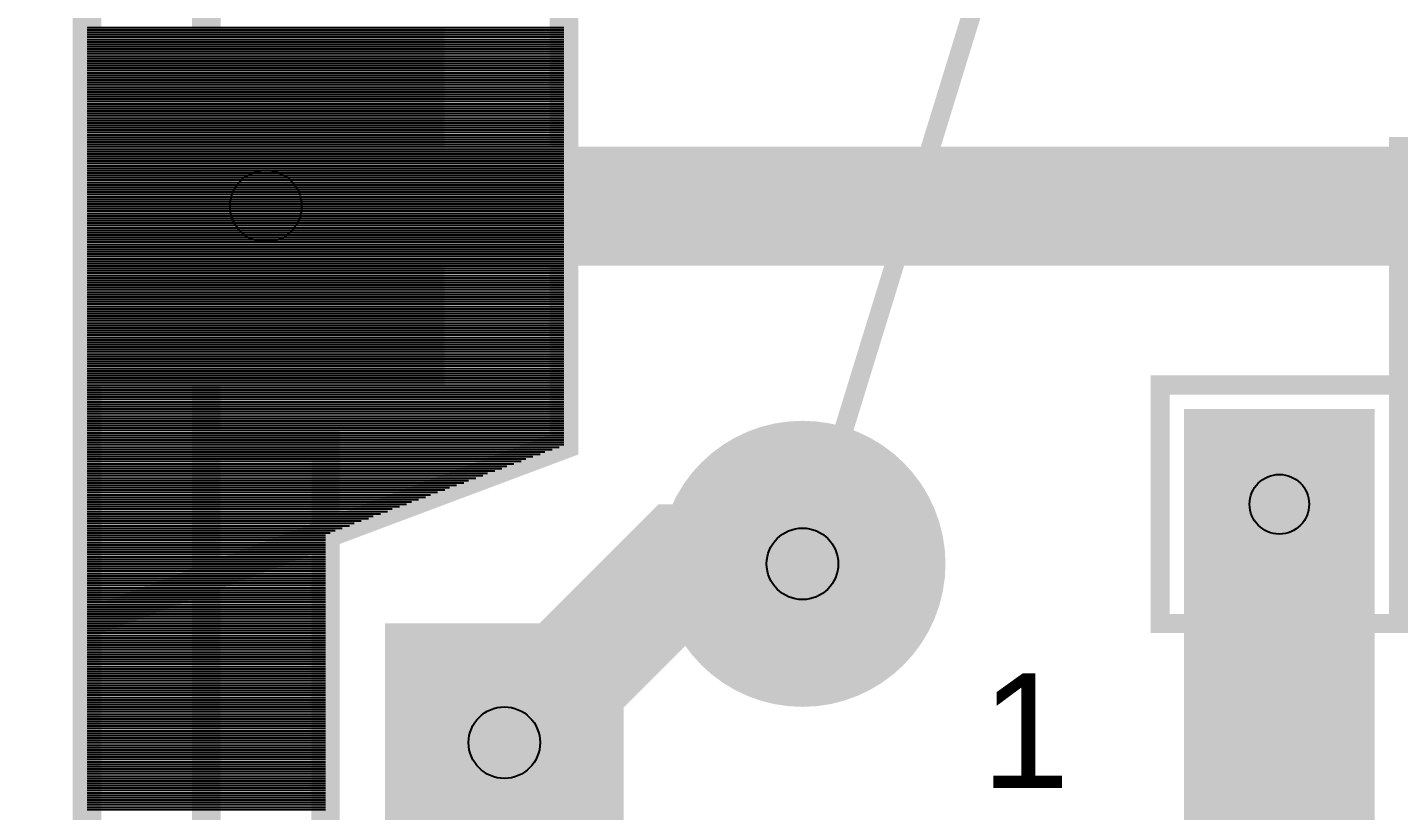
# Model space of a CAD drawing. Extents: x -1.19 to 1.19, y -1.21 to 1.21.
# Drawn here: x -1.19 to -0.615, y -0.883 to -0.554 of the extents above; entities that cross this region are included whole.
import ezdxf

# ---------------------------------------------------------------- set-up
doc = ezdxf.new("R2010")
doc.units = 0
doc.layers.get('0').update_dxf_attribs({"linetype": 'CONTINUOUS'})

# ---------------------------------------------------------------- blocks, each defined once
blk = doc.blocks.new('RPAD')
blk.add_trace([(-0.5, -0.5), (-0.5, 0.5), (0.5, -0.5), (0.5, 0.5)])
blk = doc.blocks.new('EPAD')
at = {"const_width": 0.5}
blk.add_lwpolyline([(-0.25, 0, 1), (0.25, 0, 1)], format="xyb", close=True, dxfattribs=at)

msp = doc.modelspace()

# ---------------------------------------------------------------- linework, layer by layer
for points, const_width in [([(-1.165, -1.204), (-1.165, -0.104), (-1.115, -0.104), (-1.115, -1.204), (-1.165, -1.204)], 0.012), ([(-1.165, -0.804), (-1.165, -0.529), (-0.965, -0.529), (-0.965, -0.729), (-1.165, -0.804)], 0.012), ([(-1.09, -0.629), (-1.14, -0.629)], 0.1), ([(-0.565, -0.654), (-0.605, -0.629), (-1.09, -0.629)], 0.05), ([(-0.665, -0.754), (-0.665, -0.914), (-0.659, -0.954)], 0.08), ([(-1.115, -1.079), (-1.115, -0.729), (-1.065, -0.729), (-1.065, -1.079), (-1.115, -1.079)], 0.012), ([(-0.865, -0.779), (-0.915, -0.779), (-0.99, -0.854)], 0.05), ([(-0.815, -0.779), (-0.865, -0.779)], 0.05), ([(-0.99, -0.854), (-0.99, -0.979)], 0.05)]:
    msp.add_lwpolyline(points, dxfattribs=dict(const_width=const_width))
for points in [[(-1.165, -0.554), (-1.115, -0.554)], [(-1.165, -0.554), (-0.965, -0.554)], [(-1.165, -0.555), (-1.115, -0.555)], [(-1.165, -0.555), (-0.965, -0.555)], [(-1.165, -0.556), (-1.115, -0.556)], [(-1.165, -0.556), (-0.965, -0.556)], [(-1.165, -0.557), (-1.115, -0.557)], [(-1.165, -0.557), (-0.965, -0.557)], [(-1.165, -0.558), (-1.115, -0.558)], [(-1.165, -0.558), (-0.965, -0.558)], [(-1.165, -0.559), (-1.115, -0.559)], [(-1.165, -0.559), (-0.965, -0.559)], [(-1.165, -0.56), (-1.115, -0.56)], [(-1.165, -0.56), (-0.965, -0.56)], [(-1.165, -0.561), (-1.115, -0.561)], [(-1.165, -0.561), (-0.965, -0.561)], [(-1.165, -0.562), (-1.115, -0.562)], [(-1.165, -0.562), (-0.965, -0.562)], [(-1.165, -0.563), (-1.115, -0.563)], [(-1.165, -0.563), (-0.965, -0.563)], [(-1.165, -0.564), (-1.115, -0.564)], [(-1.165, -0.564), (-0.965, -0.564)], [(-1.165, -0.565), (-1.115, -0.565)], [(-1.165, -0.565), (-0.965, -0.565)], [(-1.165, -0.566), (-1.115, -0.566)], [(-1.165, -0.566), (-0.965, -0.566)], [(-1.165, -0.567), (-1.115, -0.567)], [(-1.165, -0.567), (-0.965, -0.567)], [(-1.165, -0.568), (-1.115, -0.568)], [(-1.165, -0.568), (-0.965, -0.568)], [(-1.165, -0.569), (-1.115, -0.569)], [(-1.165, -0.569), (-0.965, -0.569)], [(-1.165, -0.57), (-1.115, -0.57)], [(-1.165, -0.57), (-0.965, -0.57)], [(-1.165, -0.571), (-1.115, -0.571)], [(-1.165, -0.571), (-0.965, -0.571)], [(-1.165, -0.572), (-1.115, -0.572)], [(-1.165, -0.572), (-0.965, -0.572)], [(-1.165, -0.573), (-1.115, -0.573)], [(-1.165, -0.573), (-0.965, -0.573)], [(-1.165, -0.574), (-1.115, -0.574)], [(-1.165, -0.574), (-0.965, -0.574)], [(-1.165, -0.575), (-1.115, -0.575)], [(-1.165, -0.575), (-0.965, -0.575)], [(-1.165, -0.576), (-1.115, -0.576)], [(-1.165, -0.576), (-0.965, -0.576)], [(-1.165, -0.577), (-1.115, -0.577)], [(-1.165, -0.577), (-0.965, -0.577)], [(-1.165, -0.578), (-1.115, -0.578)], [(-1.165, -0.578), (-0.965, -0.578)], [(-1.165, -0.579), (-1.115, -0.579)], [(-1.165, -0.579), (-0.965, -0.579)], [(-1.165, -0.58), (-1.115, -0.58)], [(-1.165, -0.58), (-0.965, -0.58)], [(-1.165, -0.581), (-1.115, -0.581)], [(-1.165, -0.581), (-0.965, -0.581)], [(-1.165, -0.582), (-1.115, -0.582)], [(-1.165, -0.582), (-0.965, -0.582)], [(-1.165, -0.583), (-1.115, -0.583)], [(-1.165, -0.583), (-0.965, -0.583)], [(-1.165, -0.584), (-1.115, -0.584)], [(-1.165, -0.584), (-0.965, -0.584)], [(-1.165, -0.585), (-1.115, -0.585)], [(-1.165, -0.585), (-0.965, -0.585)], [(-1.165, -0.586), (-1.115, -0.586)], [(-1.165, -0.586), (-0.965, -0.586)], [(-1.165, -0.587), (-1.115, -0.587)], [(-1.165, -0.587), (-0.965, -0.587)], [(-1.165, -0.588), (-1.115, -0.588)], [(-1.165, -0.588), (-0.965, -0.588)], [(-1.165, -0.589), (-1.115, -0.589)], [(-1.165, -0.589), (-0.965, -0.589)], [(-1.165, -0.59), (-1.115, -0.59)], [(-1.165, -0.59), (-0.965, -0.59)], [(-1.165, -0.591), (-1.115, -0.591)], [(-1.165, -0.591), (-0.965, -0.591)], [(-1.165, -0.592), (-1.115, -0.592)], [(-1.165, -0.592), (-0.965, -0.592)], [(-1.165, -0.593), (-1.115, -0.593)], [(-1.165, -0.593), (-0.965, -0.593)], [(-1.165, -0.594), (-1.115, -0.594)], [(-1.165, -0.594), (-0.965, -0.594)], [(-1.165, -0.595), (-1.115, -0.595)], [(-1.165, -0.595), (-0.965, -0.595)], [(-1.165, -0.596), (-1.115, -0.596)], [(-1.165, -0.596), (-0.965, -0.596)], [(-1.165, -0.597), (-1.115, -0.597)], [(-1.165, -0.597), (-0.965, -0.597)], [(-1.165, -0.598), (-1.115, -0.598)], [(-1.165, -0.598), (-0.965, -0.598)], [(-1.165, -0.599), (-1.115, -0.599)], [(-1.165, -0.599), (-0.965, -0.599)], [(-1.165, -0.6), (-1.115, -0.6)], [(-1.165, -0.6), (-0.965, -0.6)], [(-1.165, -0.601), (-1.115, -0.601)], [(-1.165, -0.601), (-0.965, -0.601)], [(-1.165, -0.602), (-1.115, -0.602)], [(-1.165, -0.602), (-0.965, -0.602)], [(-1.165, -0.603), (-1.115, -0.603)], [(-1.165, -0.603), (-0.965, -0.603)], [(-1.165, -0.604), (-1.115, -0.604)], [(-1.165, -0.604), (-0.965, -0.604)], [(-1.165, -0.605), (-1.115, -0.605)], [(-1.165, -0.605), (-0.965, -0.605)], [(-1.165, -0.606), (-1.115, -0.606)], [(-1.165, -0.606), (-0.965, -0.606)], [(-1.165, -0.607), (-1.115, -0.607)], [(-1.165, -0.607), (-0.965, -0.607)], [(-1.165, -0.608), (-1.115, -0.608)], [(-1.165, -0.608), (-0.965, -0.608)], [(-1.165, -0.609), (-1.115, -0.609)], [(-1.165, -0.609), (-0.965, -0.609)], [(-1.165, -0.61), (-1.115, -0.61)], [(-1.165, -0.61), (-0.965, -0.61)], [(-1.165, -0.611), (-1.115, -0.611)], [(-1.165, -0.611), (-0.965, -0.611)], [(-1.165, -0.612), (-1.115, -0.612)], [(-1.165, -0.612), (-0.965, -0.612)], [(-1.165, -0.613), (-1.115, -0.613)], [(-1.165, -0.613), (-0.965, -0.613)], [(-1.165, -0.614), (-1.115, -0.614)], [(-1.165, -0.614), (-0.965, -0.614)], [(-1.165, -0.615), (-1.115, -0.615)], [(-1.165, -0.615), (-0.965, -0.615)], [(-1.165, -0.616), (-1.115, -0.616)], [(-1.165, -0.616), (-0.965, -0.616)], [(-1.165, -0.617), (-1.115, -0.617)], [(-1.165, -0.617), (-0.965, -0.617)], [(-1.165, -0.618), (-1.115, -0.618)], [(-1.165, -0.618), (-0.965, -0.618)], [(-1.165, -0.619), (-1.115, -0.619)], [(-1.165, -0.619), (-0.965, -0.619)], [(-1.165, -0.62), (-1.115, -0.62)], [(-1.165, -0.62), (-0.965, -0.62)], [(-1.165, -0.621), (-1.115, -0.621)], [(-1.165, -0.621), (-0.965, -0.621)], [(-1.165, -0.622), (-1.115, -0.622)], [(-1.165, -0.622), (-0.965, -0.622)], [(-1.165, -0.623), (-1.115, -0.623)], [(-1.165, -0.623), (-0.965, -0.623)], [(-1.165, -0.624), (-1.115, -0.624)], [(-1.165, -0.624), (-0.965, -0.624)], [(-1.165, -0.625), (-1.115, -0.625)], [(-1.165, -0.625), (-0.965, -0.625)], [(-1.165, -0.626), (-1.115, -0.626)], [(-1.165, -0.626), (-0.965, -0.626)], [(-1.165, -0.627), (-1.115, -0.627)], [(-1.165, -0.627), (-0.965, -0.627)], [(-1.165, -0.628), (-1.115, -0.628)], [(-1.165, -0.628), (-0.965, -0.628)], [(-1.165, -0.629), (-1.115, -0.629)], [(-1.165, -0.629), (-0.965, -0.629)], [(-1.165, -0.63), (-1.115, -0.63)], [(-1.165, -0.63), (-0.965, -0.63)], [(-1.165, -0.631), (-1.115, -0.631)], [(-1.165, -0.631), (-0.965, -0.631)], [(-1.165, -0.632), (-1.115, -0.632)], [(-1.165, -0.632), (-0.965, -0.632)], [(-1.165, -0.633), (-1.115, -0.633)], [(-1.165, -0.633), (-0.965, -0.633)], [(-1.165, -0.634), (-1.115, -0.634)], [(-1.165, -0.634), (-0.965, -0.634)], [(-1.165, -0.635), (-1.115, -0.635)], [(-1.165, -0.635), (-0.965, -0.635)], [(-1.165, -0.636), (-1.115, -0.636)], [(-1.165, -0.636), (-0.965, -0.636)], [(-1.165, -0.637), (-1.115, -0.637)], [(-1.165, -0.637), (-0.965, -0.637)], [(-1.165, -0.638), (-1.115, -0.638)], [(-1.165, -0.638), (-0.965, -0.638)], [(-1.165, -0.639), (-1.115, -0.639)], [(-1.165, -0.639), (-0.965, -0.639)], [(-1.165, -0.64), (-1.115, -0.64)], [(-1.165, -0.64), (-0.965, -0.64)], [(-1.165, -0.641), (-1.115, -0.641)], [(-1.165, -0.641), (-0.965, -0.641)], [(-1.165, -0.642), (-1.115, -0.642)], [(-1.165, -0.642), (-0.965, -0.642)], [(-1.165, -0.643), (-1.115, -0.643)], [(-1.165, -0.643), (-0.965, -0.643)], [(-1.165, -0.644), (-1.115, -0.644)], [(-1.165, -0.644), (-0.965, -0.644)], [(-1.165, -0.645), (-1.115, -0.645)], [(-1.165, -0.645), (-0.965, -0.645)], [(-1.165, -0.646), (-1.115, -0.646)], [(-1.165, -0.646), (-0.965, -0.646)], [(-1.165, -0.647), (-1.115, -0.647)], [(-1.165, -0.647), (-0.965, -0.647)], [(-1.165, -0.648), (-1.115, -0.648)], [(-1.165, -0.648), (-0.965, -0.648)], [(-1.165, -0.649), (-1.115, -0.649)], [(-1.165, -0.649), (-0.965, -0.649)], [(-1.165, -0.65), (-1.115, -0.65)], [(-1.165, -0.65), (-0.965, -0.65)], [(-1.165, -0.651), (-1.115, -0.651)], [(-1.165, -0.651), (-0.965, -0.651)], [(-1.165, -0.652), (-1.115, -0.652)], [(-1.165, -0.652), (-0.965, -0.652)], [(-1.165, -0.653), (-1.115, -0.653)], [(-1.165, -0.653), (-0.965, -0.653)], [(-1.165, -0.654), (-1.115, -0.654)], [(-1.165, -0.654), (-0.965, -0.654)], [(-1.165, -0.655), (-1.115, -0.655)], [(-1.165, -0.655), (-0.965, -0.655)], [(-1.165, -0.656), (-1.115, -0.656)], [(-1.165, -0.656), (-0.965, -0.656)], [(-1.165, -0.657), (-1.115, -0.657)], [(-1.165, -0.657), (-0.965, -0.657)], [(-1.165, -0.658), (-1.115, -0.658)], [(-1.165, -0.658), (-0.965, -0.658)], [(-1.165, -0.659), (-1.115, -0.659)], [(-1.165, -0.659), (-0.965, -0.659)], [(-1.165, -0.66), (-1.115, -0.66)], [(-1.165, -0.66), (-0.965, -0.66)], [(-1.165, -0.661), (-1.115, -0.661)], [(-1.165, -0.661), (-0.965, -0.661)], [(-1.165, -0.662), (-1.115, -0.662)], [(-1.165, -0.662), (-0.965, -0.662)], [(-1.165, -0.663), (-1.115, -0.663)], [(-1.165, -0.663), (-0.965, -0.663)], [(-1.165, -0.664), (-1.115, -0.664)], [(-1.165, -0.664), (-0.965, -0.664)], [(-1.165, -0.665), (-1.115, -0.665)], [(-1.165, -0.665), (-0.965, -0.665)], [(-1.165, -0.666), (-1.115, -0.666)], [(-1.165, -0.666), (-0.965, -0.666)], [(-1.165, -0.667), (-1.115, -0.667)], [(-1.165, -0.667), (-0.965, -0.667)], [(-1.165, -0.668), (-1.115, -0.668)], [(-1.165, -0.668), (-0.965, -0.668)], [(-1.165, -0.669), (-1.115, -0.669)], [(-1.165, -0.669), (-0.965, -0.669)], [(-1.165, -0.67), (-1.115, -0.67)], [(-1.165, -0.67), (-0.965, -0.67)], [(-1.165, -0.671), (-1.115, -0.671)], [(-1.165, -0.671), (-0.965, -0.671)], [(-1.165, -0.672), (-1.115, -0.672)], [(-1.165, -0.672), (-0.965, -0.672)], [(-1.165, -0.673), (-1.115, -0.673)], [(-1.165, -0.673), (-0.965, -0.673)], [(-1.165, -0.674), (-1.115, -0.674)], [(-1.165, -0.674), (-0.965, -0.674)], [(-1.165, -0.675), (-1.115, -0.675)], [(-1.165, -0.675), (-0.965, -0.675)], [(-1.165, -0.676), (-1.115, -0.676)], [(-1.165, -0.676), (-0.965, -0.676)], [(-1.165, -0.677), (-1.115, -0.677)], [(-1.165, -0.677), (-0.965, -0.677)], [(-1.165, -0.678), (-1.115, -0.678)], [(-1.165, -0.678), (-0.965, -0.678)], [(-1.165, -0.679), (-1.115, -0.679)], [(-1.165, -0.679), (-0.965, -0.679)], [(-1.165, -0.68), (-1.115, -0.68)], [(-1.165, -0.68), (-0.965, -0.68)], [(-1.165, -0.681), (-1.115, -0.681)], [(-1.165, -0.681), (-0.965, -0.681)], [(-1.165, -0.682), (-1.115, -0.682)], [(-1.165, -0.682), (-0.965, -0.682)], [(-1.165, -0.683), (-1.115, -0.683)], [(-1.165, -0.683), (-0.965, -0.683)], [(-1.165, -0.684), (-1.115, -0.684)], [(-1.165, -0.684), (-0.965, -0.684)], [(-1.165, -0.685), (-1.115, -0.685)], [(-1.165, -0.685), (-0.965, -0.685)], [(-1.165, -0.686), (-1.115, -0.686)], [(-1.165, -0.686), (-0.965, -0.686)], [(-1.165, -0.687), (-1.115, -0.687)], [(-1.165, -0.687), (-0.965, -0.687)], [(-1.165, -0.688), (-1.115, -0.688)], [(-1.165, -0.688), (-0.965, -0.688)], [(-1.165, -0.689), (-1.115, -0.689)], [(-1.165, -0.689), (-0.965, -0.689)], [(-1.165, -0.69), (-1.115, -0.69)], [(-1.165, -0.69), (-0.965, -0.69)], [(-1.165, -0.691), (-1.115, -0.691)], [(-1.165, -0.691), (-0.965, -0.691)], [(-1.165, -0.692), (-1.115, -0.692)], [(-1.165, -0.692), (-0.965, -0.692)], [(-1.165, -0.693), (-1.115, -0.693)], [(-1.165, -0.693), (-0.965, -0.693)], [(-1.165, -0.694), (-1.115, -0.694)], [(-1.165, -0.694), (-0.965, -0.694)], [(-1.165, -0.695), (-1.115, -0.695)], [(-1.165, -0.695), (-0.965, -0.695)], [(-1.165, -0.696), (-1.115, -0.696)], [(-1.165, -0.696), (-0.965, -0.696)], [(-1.165, -0.697), (-1.115, -0.697)], [(-1.165, -0.697), (-0.965, -0.697)], [(-1.165, -0.698), (-1.115, -0.698)], [(-1.165, -0.698), (-0.965, -0.698)], [(-1.165, -0.699), (-1.115, -0.699)], [(-1.165, -0.699), (-0.965, -0.699)], [(-1.165, -0.7), (-1.115, -0.7)], [(-1.165, -0.7), (-0.965, -0.7)], [(-1.165, -0.701), (-1.115, -0.701)], [(-1.165, -0.701), (-0.965, -0.701)], [(-1.165, -0.702), (-1.115, -0.702)], [(-1.165, -0.702), (-0.965, -0.702)], [(-1.165, -0.703), (-1.115, -0.703)], [(-1.165, -0.703), (-0.965, -0.703)], [(-1.165, -0.704), (-1.115, -0.704)], [(-1.165, -0.704), (-0.965, -0.704)], [(-1.165, -0.705), (-1.115, -0.705)], [(-1.165, -0.705), (-0.965, -0.705)], [(-1.165, -0.706), (-1.115, -0.706)], [(-1.165, -0.706), (-0.965, -0.706)], [(-1.165, -0.707), (-1.115, -0.707)], [(-1.165, -0.707), (-0.965, -0.707)], [(-1.165, -0.708), (-1.115, -0.708)], [(-1.165, -0.708), (-0.965, -0.708)], [(-1.165, -0.709), (-1.115, -0.709)], [(-1.165, -0.709), (-0.965, -0.709)], [(-1.165, -0.71), (-1.115, -0.71)], [(-1.165, -0.71), (-0.965, -0.71)], [(-1.165, -0.711), (-1.115, -0.711)], [(-1.165, -0.711), (-0.965, -0.711)], [(-1.165, -0.712), (-1.115, -0.712)], [(-1.165, -0.712), (-0.965, -0.712)], [(-1.165, -0.713), (-1.115, -0.713)], [(-1.165, -0.713), (-0.965, -0.713)], [(-1.165, -0.714), (-1.115, -0.714)], [(-1.165, -0.714), (-0.965, -0.714)], [(-1.165, -0.715), (-1.115, -0.715)], [(-1.165, -0.715), (-0.965, -0.715)], [(-1.165, -0.716), (-1.115, -0.716)], [(-1.165, -0.716), (-0.965, -0.716)], [(-1.165, -0.717), (-1.115, -0.717)], [(-1.165, -0.717), (-0.965, -0.717)], [(-1.165, -0.718), (-1.115, -0.718)], [(-1.165, -0.718), (-0.965, -0.718)], [(-1.165, -0.719), (-1.115, -0.719)], [(-1.165, -0.719), (-0.965, -0.719)], [(-1.165, -0.72), (-1.115, -0.72)], [(-1.165, -0.72), (-0.965, -0.72)], [(-1.165, -0.721), (-1.115, -0.721)], [(-1.165, -0.721), (-0.965, -0.721)], [(-1.165, -0.722), (-1.115, -0.722)], [(-1.165, -0.722), (-0.965, -0.722)], [(-1.165, -0.723), (-1.115, -0.723)], [(-1.165, -0.723), (-0.965, -0.723)], [(-1.165, -0.724), (-1.115, -0.724)], [(-1.165, -0.724), (-0.965, -0.724)], [(-1.165, -0.725), (-1.115, -0.725)], [(-1.165, -0.725), (-0.965, -0.725)], [(-1.165, -0.726), (-1.115, -0.726)], [(-1.165, -0.726), (-0.965, -0.726)], [(-1.165, -0.727), (-1.115, -0.727)], [(-1.165, -0.727), (-0.965, -0.727)], [(-1.165, -0.728), (-1.115, -0.728)], [(-1.165, -0.728), (-0.965, -0.728)], [(-1.165, -0.729), (-1.115, -0.729)], [(-1.165, -0.729), (-0.965, -0.729)], [(-1.165, -0.73), (-1.115, -0.73)], [(-1.165, -0.73), (-0.967, -0.73)], [(-1.115, -0.729), (-1.065, -0.729)], [(-1.115, -0.73), (-1.065, -0.73)], [(-1.165, -0.731), (-1.115, -0.731)], [(-1.165, -0.731), (-0.97, -0.731)], [(-1.165, -0.732), (-1.115, -0.732)], [(-1.165, -0.732), (-0.973, -0.732)], [(-1.165, -0.733), (-1.115, -0.733)], [(-1.165, -0.733), (-0.975, -0.733)], [(-1.165, -0.734), (-1.115, -0.734)], [(-1.165, -0.734), (-0.978, -0.734)], [(-1.165, -0.735), (-1.115, -0.735)], [(-1.165, -0.735), (-0.981, -0.735)], [(-1.165, -0.736), (-1.115, -0.736)], [(-1.165, -0.736), (-0.983, -0.736)], [(-1.115, -0.731), (-1.065, -0.731)], [(-1.115, -0.732), (-1.065, -0.732)], [(-1.115, -0.733), (-1.065, -0.733)], [(-1.115, -0.734), (-1.065, -0.734)], [(-1.115, -0.735), (-1.065, -0.735)], [(-1.115, -0.736), (-1.065, -0.736)], [(-1.165, -0.737), (-1.115, -0.737)], [(-1.165, -0.737), (-0.986, -0.737)], [(-1.165, -0.738), (-1.115, -0.738)], [(-1.165, -0.738), (-0.989, -0.738)], [(-1.165, -0.739), (-1.115, -0.739)], [(-1.165, -0.739), (-0.991, -0.739)], [(-1.165, -0.74), (-1.115, -0.74)], [(-1.165, -0.74), (-0.994, -0.74)], [(-1.165, -0.741), (-1.115, -0.741)], [(-1.165, -0.741), (-0.997, -0.741)], [(-1.115, -0.737), (-1.065, -0.737)], [(-1.115, -0.738), (-1.065, -0.738)], [(-1.115, -0.739), (-1.065, -0.739)], [(-1.115, -0.74), (-1.065, -0.74)], [(-1.115, -0.741), (-1.065, -0.741)], [(-1.165, -0.742), (-1.115, -0.742)], [(-1.165, -0.742), (-0.999, -0.742)], [(-1.165, -0.743), (-1.115, -0.743)], [(-1.165, -0.743), (-1.002, -0.743)], [(-1.165, -0.744), (-1.115, -0.744)], [(-1.165, -0.744), (-1.005, -0.744)], [(-1.165, -0.745), (-1.115, -0.745)], [(-1.165, -0.745), (-1.007, -0.745)], [(-1.165, -0.746), (-1.115, -0.746)], [(-1.165, -0.746), (-1.01, -0.746)], [(-1.165, -0.747), (-1.115, -0.747)], [(-1.165, -0.747), (-1.013, -0.747)], [(-1.115, -0.742), (-1.065, -0.742)], [(-1.115, -0.743), (-1.065, -0.743)], [(-1.115, -0.744), (-1.065, -0.744)], [(-1.115, -0.745), (-1.065, -0.745)], [(-1.115, -0.746), (-1.065, -0.746)], [(-1.115, -0.747), (-1.065, -0.747)], [(-1.165, -0.748), (-1.115, -0.748)], [(-1.165, -0.748), (-1.015, -0.748)], [(-1.165, -0.749), (-1.115, -0.749)], [(-1.165, -0.749), (-1.018, -0.749)], [(-1.165, -0.75), (-1.115, -0.75)], [(-1.165, -0.75), (-1.021, -0.75)], [(-1.165, -0.751), (-1.115, -0.751)], [(-1.165, -0.751), (-1.023, -0.751)], [(-1.165, -0.752), (-1.115, -0.752)], [(-1.165, -0.752), (-1.026, -0.752)], [(-1.165, -0.753), (-1.115, -0.753)], [(-1.165, -0.753), (-1.029, -0.753)], [(-1.115, -0.748), (-1.065, -0.748)], [(-1.115, -0.749), (-1.065, -0.749)], [(-1.115, -0.75), (-1.065, -0.75)], [(-1.115, -0.751), (-1.065, -0.751)], [(-1.115, -0.752), (-1.065, -0.752)], [(-1.115, -0.753), (-1.065, -0.753)], [(-1.165, -0.754), (-1.115, -0.754)], [(-1.165, -0.754), (-1.031, -0.754)], [(-1.165, -0.755), (-1.115, -0.755)], [(-1.165, -0.755), (-1.034, -0.755)], [(-1.165, -0.756), (-1.115, -0.756)], [(-1.165, -0.756), (-1.037, -0.756)], [(-1.165, -0.757), (-1.115, -0.757)], [(-1.165, -0.757), (-1.039, -0.757)], [(-1.165, -0.758), (-1.115, -0.758)], [(-1.165, -0.758), (-1.042, -0.758)], [(-1.165, -0.759), (-1.115, -0.759)], [(-1.165, -0.759), (-1.045, -0.759)], [(-1.115, -0.754), (-1.065, -0.754)], [(-1.115, -0.755), (-1.065, -0.755)], [(-1.115, -0.756), (-1.065, -0.756)], [(-1.115, -0.757), (-1.065, -0.757)], [(-1.115, -0.758), (-1.065, -0.758)], [(-1.115, -0.759), (-1.065, -0.759)], [(-1.165, -0.76), (-1.115, -0.76)], [(-1.165, -0.76), (-1.047, -0.76)], [(-1.165, -0.761), (-1.115, -0.761)], [(-1.165, -0.761), (-1.05, -0.761)], [(-1.165, -0.762), (-1.115, -0.762)], [(-1.165, -0.762), (-1.053, -0.762)], [(-1.165, -0.763), (-1.115, -0.763)], [(-1.165, -0.763), (-1.055, -0.763)], [(-1.165, -0.764), (-1.115, -0.764)], [(-1.165, -0.764), (-1.058, -0.764)], [(-1.115, -0.76), (-1.065, -0.76)], [(-1.115, -0.761), (-1.065, -0.761)], [(-1.115, -0.762), (-1.065, -0.762)], [(-1.115, -0.763), (-1.065, -0.763)], [(-1.115, -0.764), (-1.065, -0.764)], [(-1.165, -0.765), (-1.115, -0.765)], [(-1.165, -0.765), (-1.061, -0.765)], [(-1.165, -0.766), (-1.115, -0.766)], [(-1.165, -0.766), (-1.063, -0.766)], [(-1.165, -0.767), (-1.115, -0.767)], [(-1.165, -0.767), (-1.066, -0.767)], [(-1.165, -0.768), (-1.115, -0.768)], [(-1.165, -0.768), (-1.069, -0.768)], [(-1.165, -0.769), (-1.115, -0.769)], [(-1.165, -0.769), (-1.071, -0.769)], [(-1.165, -0.77), (-1.115, -0.77)], [(-1.165, -0.77), (-1.074, -0.77)], [(-1.115, -0.765), (-1.065, -0.765)], [(-1.115, -0.766), (-1.065, -0.766)], [(-1.115, -0.767), (-1.065, -0.767)], [(-1.115, -0.768), (-1.065, -0.768)], [(-1.115, -0.769), (-1.065, -0.769)], [(-1.115, -0.77), (-1.065, -0.77)], [(-1.165, -0.771), (-1.115, -0.771)], [(-1.165, -0.771), (-1.077, -0.771)], [(-1.165, -0.772), (-1.115, -0.772)], [(-1.165, -0.772), (-1.079, -0.772)], [(-1.165, -0.773), (-1.115, -0.773)], [(-1.165, -0.773), (-1.082, -0.773)], [(-1.165, -0.774), (-1.115, -0.774)], [(-1.165, -0.774), (-1.085, -0.774)], [(-1.165, -0.775), (-1.115, -0.775)], [(-1.165, -0.775), (-1.087, -0.775)], [(-1.165, -0.776), (-1.115, -0.776)], [(-1.165, -0.776), (-1.09, -0.776)], [(-1.115, -0.771), (-1.065, -0.771)], [(-1.115, -0.772), (-1.065, -0.772)], [(-1.115, -0.773), (-1.065, -0.773)], [(-1.115, -0.774), (-1.065, -0.774)], [(-1.115, -0.775), (-1.065, -0.775)], [(-1.115, -0.776), (-1.065, -0.776)], [(-1.165, -0.777), (-1.115, -0.777)], [(-1.165, -0.777), (-1.093, -0.777)], [(-1.165, -0.778), (-1.115, -0.778)], [(-1.165, -0.778), (-1.095, -0.778)], [(-1.165, -0.779), (-1.115, -0.779)], [(-1.165, -0.779), (-1.098, -0.779)], [(-1.165, -0.78), (-1.115, -0.78)], [(-1.165, -0.78), (-1.101, -0.78)], [(-1.165, -0.781), (-1.115, -0.781)], [(-1.165, -0.781), (-1.103, -0.781)], [(-1.165, -0.782), (-1.115, -0.782)], [(-1.165, -0.782), (-1.106, -0.782)], [(-1.115, -0.777), (-1.065, -0.777)], [(-1.115, -0.778), (-1.065, -0.778)], [(-1.115, -0.779), (-1.065, -0.779)], [(-1.115, -0.78), (-1.065, -0.78)], [(-1.115, -0.781), (-1.065, -0.781)], [(-1.115, -0.782), (-1.065, -0.782)], [(-1.165, -0.783), (-1.115, -0.783)], [(-1.165, -0.783), (-1.109, -0.783)], [(-1.165, -0.784), (-1.115, -0.784)], [(-1.165, -0.784), (-1.111, -0.784)], [(-1.165, -0.785), (-1.115, -0.785)], [(-1.165, -0.785), (-1.114, -0.785)], [(-1.165, -0.786), (-1.115, -0.786)], [(-1.165, -0.786), (-1.117, -0.786)], [(-1.165, -0.787), (-1.115, -0.787)], [(-1.165, -0.787), (-1.119, -0.787)], [(-1.115, -0.783), (-1.065, -0.783)], [(-1.115, -0.784), (-1.065, -0.784)], [(-1.115, -0.785), (-1.065, -0.785)], [(-1.115, -0.786), (-1.065, -0.786)], [(-1.115, -0.787), (-1.065, -0.787)], [(-1.165, -0.788), (-1.115, -0.788)], [(-1.165, -0.788), (-1.122, -0.788)], [(-1.165, -0.789), (-1.115, -0.789)], [(-1.165, -0.789), (-1.125, -0.789)], [(-1.165, -0.79), (-1.115, -0.79)], [(-1.165, -0.79), (-1.127, -0.79)], [(-1.165, -0.791), (-1.115, -0.791)], [(-1.165, -0.791), (-1.13, -0.791)], [(-1.165, -0.792), (-1.115, -0.792)], [(-1.165, -0.792), (-1.133, -0.792)], [(-1.165, -0.793), (-1.115, -0.793)], [(-1.165, -0.793), (-1.135, -0.793)], [(-1.115, -0.788), (-1.065, -0.788)], [(-1.115, -0.789), (-1.065, -0.789)], [(-1.115, -0.79), (-1.065, -0.79)], [(-1.115, -0.791), (-1.065, -0.791)], [(-1.115, -0.792), (-1.065, -0.792)], [(-1.115, -0.793), (-1.065, -0.793)], [(-1.165, -0.794), (-1.115, -0.794)], [(-1.165, -0.794), (-1.138, -0.794)], [(-1.165, -0.795), (-1.115, -0.795)], [(-1.165, -0.795), (-1.141, -0.795)], [(-1.165, -0.796), (-1.115, -0.796)], [(-1.165, -0.796), (-1.143, -0.796)], [(-1.165, -0.797), (-1.115, -0.797)], [(-1.165, -0.797), (-1.146, -0.797)], [(-1.165, -0.798), (-1.115, -0.798)], [(-1.165, -0.798), (-1.149, -0.798)], [(-1.165, -0.799), (-1.115, -0.799)], [(-1.165, -0.799), (-1.151, -0.799)], [(-1.115, -0.794), (-1.065, -0.794)], [(-1.115, -0.795), (-1.065, -0.795)], [(-1.115, -0.796), (-1.065, -0.796)], [(-1.115, -0.797), (-1.065, -0.797)], [(-1.115, -0.798), (-1.065, -0.798)], [(-1.115, -0.799), (-1.065, -0.799)], [(-1.165, -0.8), (-1.115, -0.8)], [(-1.165, -0.8), (-1.154, -0.8)], [(-1.165, -0.801), (-1.115, -0.801)], [(-1.165, -0.801), (-1.157, -0.801)], [(-1.165, -0.802), (-1.115, -0.802)], [(-1.165, -0.802), (-1.159, -0.802)], [(-1.165, -0.803), (-1.115, -0.803)], [(-1.165, -0.803), (-1.162, -0.803)], [(-1.165, -0.804), (-1.115, -0.804)], [(-1.165, -0.804), (-1.165, -0.804)], [(-1.165, -0.805), (-1.115, -0.805)], [(-1.115, -0.8), (-1.065, -0.8)], [(-1.115, -0.801), (-1.065, -0.801)], [(-1.115, -0.802), (-1.065, -0.802)], [(-1.115, -0.803), (-1.065, -0.803)], [(-1.115, -0.804), (-1.065, -0.804)], [(-1.115, -0.805), (-1.065, -0.805)], [(-1.165, -0.806), (-1.115, -0.806)], [(-1.165, -0.807), (-1.115, -0.807)], [(-1.165, -0.808), (-1.115, -0.808)], [(-1.165, -0.809), (-1.115, -0.809)], [(-1.165, -0.81), (-1.115, -0.81)], [(-1.115, -0.806), (-1.065, -0.806)], [(-1.115, -0.807), (-1.065, -0.807)], [(-1.115, -0.808), (-1.065, -0.808)], [(-1.115, -0.809), (-1.065, -0.809)], [(-1.115, -0.81), (-1.065, -0.81)], [(-1.165, -0.811), (-1.115, -0.811)], [(-1.165, -0.812), (-1.115, -0.812)], [(-1.165, -0.813), (-1.115, -0.813)], [(-1.165, -0.814), (-1.115, -0.814)], [(-1.165, -0.815), (-1.115, -0.815)], [(-1.165, -0.816), (-1.115, -0.816)], [(-1.115, -0.811), (-1.065, -0.811)], [(-1.115, -0.812), (-1.065, -0.812)], [(-1.115, -0.813), (-1.065, -0.813)], [(-1.115, -0.814), (-1.065, -0.814)], [(-1.115, -0.815), (-1.065, -0.815)], [(-1.115, -0.816), (-1.065, -0.816)], [(-1.165, -0.817), (-1.115, -0.817)], [(-1.165, -0.818), (-1.115, -0.818)], [(-1.165, -0.819), (-1.115, -0.819)], [(-1.165, -0.82), (-1.115, -0.82)], [(-1.165, -0.821), (-1.115, -0.821)], [(-1.165, -0.822), (-1.115, -0.822)], [(-1.115, -0.817), (-1.065, -0.817)], [(-1.115, -0.818), (-1.065, -0.818)], [(-1.115, -0.819), (-1.065, -0.819)], [(-1.115, -0.82), (-1.065, -0.82)], [(-1.115, -0.821), (-1.065, -0.821)], [(-1.115, -0.822), (-1.065, -0.822)], [(-1.165, -0.823), (-1.115, -0.823)], [(-1.165, -0.824), (-1.115, -0.824)], [(-1.165, -0.825), (-1.115, -0.825)], [(-1.165, -0.826), (-1.115, -0.826)], [(-1.165, -0.827), (-1.115, -0.827)], [(-1.165, -0.828), (-1.115, -0.828)], [(-1.115, -0.823), (-1.065, -0.823)], [(-1.115, -0.824), (-1.065, -0.824)], [(-1.115, -0.825), (-1.065, -0.825)], [(-1.115, -0.826), (-1.065, -0.826)], [(-1.115, -0.827), (-1.065, -0.827)], [(-1.115, -0.828), (-1.065, -0.828)], [(-1.165, -0.829), (-1.115, -0.829)], [(-1.165, -0.83), (-1.115, -0.83)], [(-1.165, -0.831), (-1.115, -0.831)], [(-1.165, -0.832), (-1.115, -0.832)], [(-1.165, -0.833), (-1.115, -0.833)], [(-1.115, -0.829), (-1.065, -0.829)], [(-1.115, -0.83), (-1.065, -0.83)], [(-1.115, -0.831), (-1.065, -0.831)], [(-1.115, -0.832), (-1.065, -0.832)], [(-1.115, -0.833), (-1.065, -0.833)], [(-1.165, -0.834), (-1.115, -0.834)], [(-1.165, -0.835), (-1.115, -0.835)], [(-1.165, -0.836), (-1.115, -0.836)], [(-1.165, -0.837), (-1.115, -0.837)], [(-1.165, -0.838), (-1.115, -0.838)], [(-1.165, -0.839), (-1.115, -0.839)], [(-1.115, -0.834), (-1.065, -0.834)], [(-1.115, -0.835), (-1.065, -0.835)], [(-1.115, -0.836), (-1.065, -0.836)], [(-1.115, -0.837), (-1.065, -0.837)], [(-1.115, -0.838), (-1.065, -0.838)], [(-1.115, -0.839), (-1.065, -0.839)], [(-1.165, -0.84), (-1.115, -0.84)], [(-1.165, -0.841), (-1.115, -0.841)], [(-1.165, -0.842), (-1.115, -0.842)], [(-1.165, -0.843), (-1.115, -0.843)], [(-1.165, -0.844), (-1.115, -0.844)], [(-1.165, -0.845), (-1.115, -0.845)], [(-1.115, -0.84), (-1.065, -0.84)], [(-1.115, -0.841), (-1.065, -0.841)], [(-1.115, -0.842), (-1.065, -0.842)], [(-1.115, -0.843), (-1.065, -0.843)], [(-1.115, -0.844), (-1.065, -0.844)], [(-1.115, -0.845), (-1.065, -0.845)], [(-1.165, -0.846), (-1.115, -0.846)], [(-1.165, -0.847), (-1.115, -0.847)], [(-1.165, -0.848), (-1.115, -0.848)], [(-1.165, -0.849), (-1.115, -0.849)], [(-1.165, -0.85), (-1.115, -0.85)], [(-1.165, -0.851), (-1.115, -0.851)], [(-1.115, -0.846), (-1.065, -0.846)], [(-1.115, -0.847), (-1.065, -0.847)], [(-1.115, -0.848), (-1.065, -0.848)], [(-1.115, -0.849), (-1.065, -0.849)], [(-1.115, -0.85), (-1.065, -0.85)], [(-1.115, -0.851), (-1.065, -0.851)], [(-1.165, -0.852), (-1.115, -0.852)], [(-1.165, -0.853), (-1.115, -0.853)], [(-1.165, -0.854), (-1.115, -0.854)], [(-1.165, -0.855), (-1.115, -0.855)], [(-1.165, -0.856), (-1.115, -0.856)], [(-1.115, -0.852), (-1.065, -0.852)], [(-1.115, -0.853), (-1.065, -0.853)], [(-1.115, -0.854), (-1.065, -0.854)], [(-1.115, -0.855), (-1.065, -0.855)], [(-1.115, -0.856), (-1.065, -0.856)], [(-1.165, -0.857), (-1.115, -0.857)], [(-1.165, -0.858), (-1.115, -0.858)], [(-1.165, -0.859), (-1.115, -0.859)], [(-1.165, -0.86), (-1.115, -0.86)], [(-1.165, -0.861), (-1.115, -0.861)], [(-1.165, -0.862), (-1.115, -0.862)], [(-1.115, -0.857), (-1.065, -0.857)], [(-1.115, -0.858), (-1.065, -0.858)], [(-1.115, -0.859), (-1.065, -0.859)], [(-1.115, -0.86), (-1.065, -0.86)], [(-1.115, -0.861), (-1.065, -0.861)], [(-1.115, -0.862), (-1.065, -0.862)], [(-1.165, -0.863), (-1.115, -0.863)], [(-1.165, -0.864), (-1.115, -0.864)], [(-1.165, -0.865), (-1.115, -0.865)], [(-1.165, -0.866), (-1.115, -0.866)], [(-1.165, -0.867), (-1.115, -0.867)], [(-1.165, -0.868), (-1.115, -0.868)], [(-1.115, -0.863), (-1.065, -0.863)], [(-1.115, -0.864), (-1.065, -0.864)], [(-1.115, -0.865), (-1.065, -0.865)], [(-1.115, -0.866), (-1.065, -0.866)], [(-1.115, -0.867), (-1.065, -0.867)], [(-1.115, -0.868), (-1.065, -0.868)], [(-1.165, -0.869), (-1.115, -0.869)], [(-1.165, -0.87), (-1.115, -0.87)], [(-1.165, -0.871), (-1.115, -0.871)], [(-1.165, -0.872), (-1.115, -0.872)], [(-1.165, -0.873), (-1.115, -0.873)], [(-1.165, -0.874), (-1.115, -0.874)], [(-1.115, -0.869), (-1.065, -0.869)], [(-1.115, -0.87), (-1.065, -0.87)], [(-1.115, -0.871), (-1.065, -0.871)], [(-1.115, -0.872), (-1.065, -0.872)], [(-1.115, -0.873), (-1.065, -0.873)], [(-1.115, -0.874), (-1.065, -0.874)], [(-1.165, -0.875), (-1.115, -0.875)], [(-1.165, -0.876), (-1.115, -0.876)], [(-1.165, -0.877), (-1.115, -0.877)], [(-1.165, -0.878), (-1.115, -0.878)], [(-1.165, -0.879), (-1.115, -0.879)], [(-1.115, -0.875), (-1.065, -0.875)], [(-1.115, -0.876), (-1.065, -0.876)], [(-1.115, -0.877), (-1.065, -0.877)], [(-1.115, -0.878), (-1.065, -0.878)], [(-1.115, -0.879), (-1.065, -0.879)], [(-1.165, -0.88), (-1.115, -0.88)], [(-1.165, -0.881), (-1.115, -0.881)], [(-1.165, -0.882), (-1.115, -0.882)], [(-1.115, -0.88), (-1.065, -0.88)], [(-1.115, -0.881), (-1.065, -0.881)], [(-1.115, -0.882), (-1.065, -0.882)]]:
    msp.add_lwpolyline(points)
for centre, radius in [((-1.09, -0.629), 0.015), ((-0.665, -0.754), 0.0125), ((-0.865, -0.779), 0.015), ((-0.99, -0.854), 0.015)]:
    msp.add_circle(centre, radius)
at = {"layer": '12632256', "const_width": 0.008}
for points in [[(-0.865, -0.779), (-0.665, -0.129)], [(-0.615, -0.804), (-0.515, -0.804), (-0.515, -0.604), (-0.615, -0.604), (-0.615, -0.804)], [(-0.715, -0.804), (-0.115, -0.804), (-0.115, -0.704), (-0.715, -0.704), (-0.715, -0.804)]]:
    msp.add_lwpolyline(points, dxfattribs=at)

# ---------------------------------------------------------------- block references
for name, p, xscale, yscale in [('RPAD', (-1.09, -0.629), 0.15, 0.15), ('RPAD', (-0.665, -0.754), 0.08, 0.08), ('EPAD', (-0.865, -0.779), 0.12, 0.12), ('RPAD', (-0.99, -0.854), 0.1, 0.1)]:
    msp.add_blockref(name, p, dxfattribs=dict(xscale=xscale, yscale=yscale))

# ---------------------------------------------------------------- texts
at = {"layer": '12632256', "width": 1.041667}
msp.add_text('1', height=0.048, dxfattribs=at).set_placement((-0.79, -0.873))

doc.saveas('drawing.dxf')
